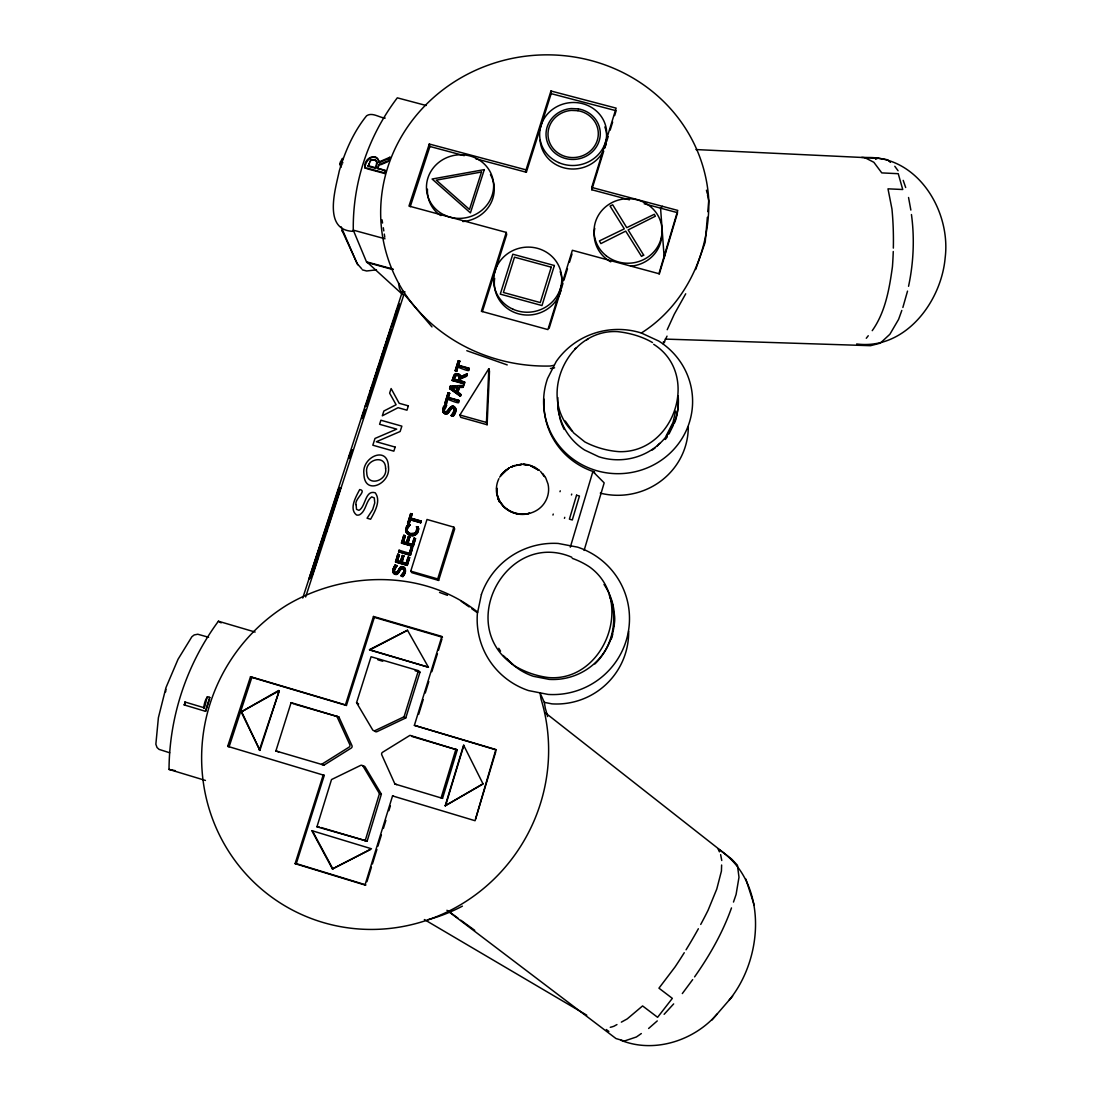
<?xml version="1.0" encoding="UTF-8"?>
<svg xmlns="http://www.w3.org/2000/svg" width="1101" height="1101" viewBox="0 0 1101 1101"><rect width="100%" height="100%" fill="white"/><g stroke="black" fill="none" stroke-linecap="round" stroke-linejoin="round"><path stroke-width="1.5" d="M416.907 528.755L415.311 532.967L410.714 533.572M721.623 865.014L721.43 871.042L716.779 889.03L708.094 910.224A166.925 50.756 -56.7 0 1 700.718 924.441M721.761 860.5L720.632 854.637M487.124 424.738L486.449 422.454L488.816 368.684L459.888 415.008L460.7 417.334L487.124 424.738L489.477 371.243L488.816 368.684M329.928 520.25L329.213 522.08L329.818 520.222M363.192 415.683C358.513 427.436 368.931 397.86 363.812 414.719C359.229 424.257 365.986 404.48 363.647 413.37M364.761 409.792L362.463 416.701L363.564 412.958L362.917 415.256L363.289 414.444M384.153 351.109L384.786 349.32L383.038 354.99L384.937 347.723L383.671 350.944M455.828 409.737L455.869 411.072A10.9 10.515 -18 0 1 454.63 414.416L453.254 416.288L451.245 415.724L454.355 410.109M378.634 366.633L379.749 365.78L378.634 366.633L384.841 348.604L382.721 352.747M405.374 570.304L405.306 571.281A10.611 10.336 -33.6 0 1 404.081 574.584L402.746 576.429L400.792 575.864L403.695 571.997M351.536 452.346L351.013 452.552M707.819 211.681L708.7 200.85L707.489 194.794M707.365 217.269L705.204 242.192L695.653 269.525M663.27 343.939L667.027 336.135M371.67 388.722L370.087 393.979L370.693 390.002M370.06 393.869L370.652 391.557M322.744 541.554L323.322 539.848M323.02 541.444L323.556 539.958M323.02 541.018L323.433 540.371M329.447 521.668L329.571 521.516M444.309 410.123C450.515 400.379 440.648 405.374 443.111 411.994M394.254 570.524L397.076 565.68L395.094 564.951L392.754 569.685L393.429 573.057M559.982 491.707L560.258 490.826M571.46 494.955L571.722 494.074M459.31 377.382L458.539 380.272L453.997 379.005L455.594 375.4L458.03 375.303M335.819 501.836L335.998 501.175L335.943 501.877M907.527 291.104L902.861 307.496M908.545 286.301C913.569 262.836 914.683 238.339 911.449 214.544M316.496 561.689L316.62 560.505L316.152 562.308M316.317 561.868L316.868 560.175M405.829 529.264L407.549 525.356M665.788 250.698L664.178 257.662L660.572 208.144L662.554 206.341M675.615 411.155L673.014 422.44L666.188 435.817M443.152 408.554L442.891 411.21M366.922 403.558L370.005 394.089L367.417 403.723M368.161 398.672C371.808 392.451 359.862 419.123 368.642 398.837M363.468 413.026L363.399 415.421L365.243 409.957M370.514 390.538L369.606 393.814M659.265 274.135L677.555 212.686L644.195 203.768M584.108 550.431L604.174 482.857L592.889 471.531L570.304 547.197M475.563 819.075L495.808 751.598M576.58 495.216L579.456 496.028L572.3 519.975L569.41 519.149L576.566 495.147M384.153 350.338C385.199 346.32 380.175 361.348 382.446 353.834M365.092 841.026L379.46 793.601L363.055 766.186A2.009 1.968 -59.1 0 0 360.536 765.443L331.511 779.563L316.95 826.796L367.142 841.164L381.373 794.138L365.105 766.943A1.996 1.941 -59.3 0 0 362.835 766.117M445.203 805.781L463.604 745.129L483.078 783.981L445.203 805.781L482.871 783.857M445.478 805.877L463.851 745.308M455.965 749.024L441.116 797.867L442.533 798.376L457.259 749.919L409.971 735.344L382.57 752.272A2.009 1.968 -58.4 0 0 381.772 754.832L394.915 784.008L396.718 784.614M341.049 167.352L339.796 164.173L340.457 161.998L342.92 162.769M362.958 415.394L362.573 416.921L363.647 414.169M382.666 354.811L382.212 356.463L383.74 352.568M629.455 199.831L591.801 189.757L591.719 187.418L616.133 108.132L550.954 90.998L526.044 169.871L526.347 172.265L475.687 158.723M549.151 328.277L560.946 289.948M562.955 283.452L561.441 288.352L561.249 286.329M563.96 280.191L567.483 268.754M569.492 262.231L571.997 254.056M591.801 189.757L603.692 151.14M604.683 147.933L606.169 143.102A33.388 31.337 -5.5 0 1 604.793 147.878M606.665 141.478L608.165 136.634M610.147 130.152L612.638 122.06M614.633 115.591L616.133 110.733L551.174 93.654L550.954 90.998M371.161 389.933L373.872 383.093L370.748 392.851L372.826 384.538L370.404 390.635M370.748 392.851L373.308 384.703L371.711 388.502M404.067 716.779L418.394 670.66L371.065 656.746L356.559 702.686L372.62 729.825A1.996 1.954 -54.9 0 0 375.124 730.569L404.067 716.779L405.774 717.935L419.976 672.174L418.394 670.66M295.096 863.652L296.293 863.638L324.272 775.365L323.199 775.049L295.096 863.652L364.995 885.025L392.548 795.913L393.374 796.147M496.303 749.946L414.375 725.353L441.859 636.433L373.473 616.477L345.439 704.874L346.43 705.452L374.354 617.358L373.473 616.477M366.936 881.695L371.422 867.175M372.427 863.941L376.914 849.422M377.904 846.187L381.4 834.888M383.396 828.434L385.887 820.355M388.887 810.68L390.387 805.836M418.655 714.356L423.224 699.589M425.247 693.038L428.798 681.547M431.84 671.706L437.427 653.664M438.432 650.374L441.983 638.897M438.638 580.42L437.703 578.933L453.832 527.145L427.009 519.466L410.756 571.144L411.843 572.671L438.638 580.42L454.685 528.907L453.832 527.145M275.883 750.965L291.104 702.644L338.915 716.999L351.948 745.57A1.996 1.941 -56.3 0 1 351.164 748.102L324.024 765.112L275.883 750.965L278.636 751.845M408.182 532.333L407.521 531.425A3.675 3.578 -28.5 0 1 407.053 529.113A5.808 5.656 -28.4 0 1 408.251 526.374L410.054 524.695L408.223 524.172L406.31 526.884L405.636 530.214L406.365 532.554M407.673 531.659A3.661 3.564 -28.5 0 1 407.205 529.361L410.054 524.695M402.402 555.496L400.475 561.593L402.402 555.496L403.778 555.895L402.003 562.212L404.893 563.051M408.375 536.586L406.462 542.655L408.375 536.586L409.751 536.985L407.989 543.288L412.297 544.527L414.072 538.224L412.297 544.527M458.649 380.629L459.282 376.817M402.003 562.212L403.778 555.895M409.751 536.985L407.838 543.054L412.159 544.293M526.044 169.871L429.294 144.025L408.966 206.066L506.281 232.407L481.371 311.294L547.926 329.598L572.355 250.285L658.935 273.709L677.776 210.415L591.719 187.418M460.452 375.991L458.966 373.913L455.429 373.611L453.873 375.18L452.25 380.547L464.278 383.891L464.76 382.336L459.874 380.643L460.562 378.455L466.576 375.868L467.209 373.845L460.576 376.79L467.209 373.845M457.837 387.291L456.53 391.419L451.272 387.703L457.837 387.291L456.654 391.763L451.272 387.703M459.984 381.001L460.562 378.455M482.362 311.597L506.666 234.596L506.281 232.407M526.347 172.265L551.174 93.654M457.755 392.273L459.351 387.194L463.081 386.988L463.604 385.322L450.213 386.231L449.69 388.667L460.369 396.291C463.053 393.016 452.869 390.249 460.865 394.709M457.878 392.617L459.351 387.194M451.162 415.27L453.254 416.288M451.245 415.724L453.777 412.82L454.245 409.022M405.292 569.437L405.457 571.502A10.597 10.336 -33.7 0 1 404.232 574.791L402.897 576.635C398.218 576.25 406.214 572.713 403.861 569.602M416.866 527.93C414.76 524.943 420.307 527.558 418.421 530.242C418.229 534.907 412.586 537.357 408.884 534.687M400.626 561.813L397.447 560.891L399.374 554.808L397.833 554.188L395.576 562.033L407.219 565.405L409.627 557.767L408.099 557.147L406.186 563.244L401.851 561.992M409.366 553.156L411.182 547.376L412.558 547.775L410.398 555.317L398.603 551.739L399.099 550.197L409.503 553.376L411.182 547.376M406.338 563.464L408.099 557.147M458.36 401.92L458.856 400.365L448.231 397.392L449.566 393.195L448.135 392.796L444.983 402.76L446.538 403.489C444.543 390.731 473.884 410.205 447.859 399.291M460.369 396.291L460.741 394.364M464.278 383.891L464.65 381.978L459.874 380.643M468.517 369.73L468.998 368.174L458.415 365.229L459.736 361.059L458.319 360.674L455.181 370.569L456.722 371.326C454.754 358.609 483.972 377.96 458.03 367.156M407.219 565.405L409.476 557.546M410.398 555.317L412.558 547.775M415.449 538.609L413.192 546.454L415.449 538.609L414.072 538.224M420.995 521.007L420.651 522.782L420.995 521.007L410.756 518.076L412.063 513.974L410.687 513.575L407.604 523.319L409.132 523.966L410.274 519.603L409.132 523.966M458.484 402.264L458.856 400.365M459.475 387.552L463.191 387.332L463.604 385.322M460.672 378.813L466.686 376.225L467.319 374.216M468.627 370.101L468.998 368.174M445.107 403.104L448.135 392.796M449.69 388.667L450.213 386.231M452.25 380.547L453.997 375.537M455.291 370.927L458.319 360.674M413.192 546.454L401.562 543.11L403.819 535.279L405.347 535.898L403.434 541.967L406.613 542.889M396.057 560.505L397.833 554.188M398.768 551.959L399.099 550.197M401.562 543.11L403.819 535.279M408.265 521.943L410.687 513.575M446.538 403.489L447.735 398.947M456.722 371.326L457.92 366.784M458.979 400.695L448.355 397.736L449.566 393.195M467.595 368.119L458.525 365.601L459.736 361.059M397.447 560.891L399.209 554.574M403.434 541.967L405.196 535.664M421.132 521.255L410.907 518.323L412.063 513.974M445.162 404.342C449.772 404.631 441.969 408.223 444.419 411.113M383.258 352.403L381.235 357.77L384.359 348.425M396.47 310.73C393.594 320.198 401.094 299.926 397.736 308.459M379.694 362.078L380.891 361.073L379.694 362.078L385.433 347.888L382.584 356.435L382.928 353.999M382.584 356.435L383.038 354.99M302.747 598.022L402.622 290.857M369.028 397.296L368.037 397.901L370.005 394.089M379.749 365.78L377.244 369.606L380.409 360.908M386.781 342.163L384.277 347.971L388.185 338.145L386.3 341.998L388.171 339.837L388.667 338.31L387.552 337.911L386.988 339.631L390.58 332.419L390.951 329.075L387.552 337.911M399.209 304.248L395.08 315.395L399.691 304.413L396.085 313.978L397.929 308.197M340.223 487.592L312.023 574.392L309.037 578.686L338.626 489.312L340.718 487.757L338.626 489.312M368.532 398.067L370.486 394.254M377.726 369.771L381.717 358.031M384.758 348.136L388.667 338.31M387.469 339.81L390.47 328.91M390.951 329.075L390.511 331.126M399.691 304.413L395.562 315.56L398.397 308.376M379.267 365.615L377.244 369.606M393.47 323.556L392.341 325.401L395.438 315.863L391.309 326.763L392.988 323.391L392.974 325.084L391.791 326.928L394.97 317.652M395.438 315.863L395.424 317.542M333.713 506.955L336.713 497.721L333.204 507.451L333.204 506.763M312.519 574.557L312.601 572.589M313.62 571.171L317.735 558.51M326.034 532.98L327.382 528.797M327.837 527.407L339.796 490.619M340.718 487.757L339.796 488.94M305.651 596.962L404.851 291.627M259.313 750.221L279.241 690.754L259.891 750.4L241.202 711.934L278.704 690.478M410.219 206.727L429.927 146.488L429.294 144.025M324.272 775.365L227.687 746.327L250.519 676.702L345.439 704.874M250.519 676.702L251.854 677.363L229.118 746.739L227.687 746.327M370.679 389.768L373.39 382.914L370.266 392.685M383.974 351.15L382.102 356.256M362.972 415.132L364.569 410.811M375.73 168.343L377.037 163.664L376.487 161.241A3.675 3.441 -15.6 0 0 374.739 159.631L370.72 159.824L368.257 166.334L375.73 168.343L376.762 162.067M366.812 168.687L384.951 173.573L385.79 171.054L377.684 168.26L378.868 164.71L388.832 160.498L389.919 157.237L378.895 162.026L379.129 162.714L390.139 157.925L389.919 157.237M377.918 168.935L378.868 164.71M207.098 696.795C201.125 725.545 203.988 691.125 210.043 697.731M209.589 697.539L205.543 711.329L209.548 699.245M384.951 173.573L385.57 170.38L377.684 168.26M184.954 701.998L184.486 705.025L184.954 701.998L204.002 707.723M378.758 160.856C374.34 152.103 364.225 160.829 365.16 168.247L364.913 167.558C363.11 158.021 377.822 151.291 379.129 162.714M368.257 166.334L369.248 163.375M731.491 907.912C722.751 932.547 709.622 955.558 694.58 976.89M733.486 902.063L736.087 894.48L738.991 877.208L737.422 865.207L731.656 859.11L545.477 712.925L546.702 713.916M362.711 415.517L361.582 418.297L364.087 410.645M383.63 351.659L384.841 348.604M901.815 310.427L898.595 319.373L889.897 334.236L880.305 343.14L870.547 345.686L665.224 339.094M165.893 689.267L165.659 691.868M350.338 454.19L352.444 449.676L351.618 452.236M371.175 390.112L371.202 391.405M365.422 405.98L367.94 399.553M365.904 406.145L368.422 399.718M386.988 339.631L390.58 332.419M390.057 331.112C387.538 336.713 391.309 334.277 390.029 330.961M564.758 517.319L564.455 518.337M553.252 514.057L552.95 515.062M667.22 329.708L674.252 314.28L685.717 293.788M669.036 433.918L673.358 425.179M674.073 423.734L675.119 421.628A60.032 58.119 -1.7 0 0 677.817 398.204M443.579 407.384L444.116 406.338M447.942 411.072C448.685 407.948 452.511 404.232 455.222 407.714M729.027 1000.3C763.846 957.939 768.388 881.474 718.182 849.022L719.407 851.83M395.92 316.028L391.86 325.235L392.988 323.391M382.212 358.21L380.189 360.55M368.037 397.901L368.546 397.131M309.532 578.837L311.776 575.63M692.68 979.615L682.317 993.57M866.281 338.282L868.262 335.736M872.226 330.658C885.383 312.161 889.347 288.847 892.429 266.786A140.281 55.091 -86.5 0 0 893.255 251.51M652.466 342.535C641.855 336.397 629.786 332.997 617.633 331.635C568.171 328.676 537.013 395.452 572.011 431.055M453.13 415.944L454.507 414.086A10.9 10.528 -18 0 0 455.745 410.728M673.661 1003.906L664.123 1014.31M369.991 161.654L370.954 160.512M620.854 1040.252C654.118 1053.726 694.249 1040.651 717.109 1014.021M594.912 663.944C612.83 646.576 618.638 618.556 609.39 595.421M711.962 1020.008L732.647 996.088M500.817 475.715L509.034 467.897M657.407 445.891L659.595 443.373M454.396 374.918L455.539 373.968M657.256 1020.916L648.613 1028.472M641.346 333.011L658.756 341.062A74.51 72.115 -1.7 0 1 683.68 435.666A74.51 72.115 -1.7 0 1 588.306 467.732A74.51 72.115 -1.7 0 1 547.582 378.441L556.156 361.623A74.51 72.115 -1.7 0 1 641.346 333.011C685.813 304.908 709.98 252.074 708.783 200.231A164.31 155.516 -7.3 0 0 496.854 62.289A164.31 155.516 -7.3 0 0 404.095 292.508C436.409 340.732 492.491 367.404 550.073 366.027L554.271 365.312M447.405 411.802L445.561 412.269A1.596 1.541 -18 0 1 444.598 411.54L444.295 410.783M586.737 339.865L588.154 338.778M574.791 348.989L576.456 347.723M641.319 1033.55L636.406 1036.977L624.308 1041.037L615.982 1038.546L446.937 910.266M652.232 449.992L654.957 448.107M509.364 467.856L505.194 470.691L507.919 469.012M241.202 711.934L279.241 690.754M362.367 269.855L366.661 270.984L376.459 269.841M616.945 1024.577L614.014 1026.201A91.892 29.053 -56.9 0 1 610.271 1027.302M621.349 1022.141L627.226 1018.893L642.585 1005.929L657.6 1017.31L672.339 998.359L658.948 988.175L675.023 966.995A166.925 50.756 -56.7 0 0 684.258 952.709M332.433 868.964L371.464 848.775L311.817 830.649L332.433 868.964L370.376 849.559M407.494 630.254L369.399 649.673L428.427 667.22L369.798 650.003L407.494 630.254L428.427 667.22M875.584 159.315L877.786 158.214L887.502 159.755L890.434 162.384M405.774 717.935L377.065 731.615A1.982 1.941 -55.1 0 1 374.588 730.871M380.519 164.792L387.635 161.792M515.24 465.296L510.547 467.264L514.112 465.957M510.754 466.907L521.42 464.223M371.643 160.072L374.973 160.319A3.661 3.441 -15.6 0 1 376.735 161.943M550.404 368.532L554.587 367.817M521.929 464.333L516.562 465.104L521.626 464.553M401.948 566.767C398.397 566.891 398.989 573.015 395.465 572.658A1.555 1.514 -33.8 0 1 394.543 571.928L394.213 571.309M364.995 885.025L365.931 884.929L296.293 863.638M456.254 373.707L457.947 373.79M663.229 342.053L664.729 341.929M450.337 386.589L455.36 386.245M460.369 385.9L463.714 385.68M451.396 388.047L457.947 387.648M856.647 344.007L856.853 344.007C905.105 350.035 941.259 301.963 945.153 257.882C951.154 210.387 916.72 154.58 864.808 157.622A90.172 36.347 -86.2 0 0 861.67 157.429M695.97 149.557L877.786 158.214M522.92 464.443L528.659 465.076M316.95 826.796L319.386 827.057M522.865 464.099L528.604 464.801L534.921 467.264L539.022 470.223M523.925 464.361L526.787 464.87M477.696 612.156C423.83 569.382 345.067 570.607 287.182 604.917A176.573 172.279 -57.9 0 0 219.14 834.338A176.573 172.279 -57.9 0 0 438.652 915.798A176.573 172.279 -57.9 0 0 541.059 699.135L540.013 692.832L544.321 702.355L551.945 703.869A71.882 71.386 -18.9 0 0 628.657 631.341M255.143 632.057L218.397 621.225A248.661 243.486 -61.3 0 0 169.017 769.42L175.362 770.686M394.942 574.103C399.622 575.974 399.388 565.983 403.572 569.024M410.205 535.169C415.242 537.26 419.55 531.728 418.174 527.035M339.796 164.173L342.081 164.723M426.17 105.49L397.31 97.838A231.939 219.925 -4.9 0 0 353.283 230.137L366.702 262.368L392.961 269.566M385.212 118.055C379.336 117.779 372.344 111.875 366.578 115.798C353.586 131.859 345.053 151.374 339.232 171.095C335.805 187.954 322.221 230.522 353.283 231.334M429.927 146.488L464.25 155.668M368.023 165.645L375.496 167.669M364.913 167.558L384.731 172.898M353.283 230.137L385.033 238.793M393.098 269.126L366.839 261.928L402.773 294.683M458.429 361.045L459.846 361.431M455.181 370.569L456.598 370.968M457.135 380.217L454.121 379.363L455.718 375.758L458.154 375.661A2.216 2.133 -15.9 0 1 459.227 376.666M452.126 380.189L464.154 383.547M379.46 793.601L381.373 794.138M448.272 393.14L449.69 393.539M444.983 402.76L446.414 403.159M459.888 415.008L486.449 422.454M592.889 471.531L594.416 471.957L594.471 473.113M410.838 513.823L412.214 514.222M410.274 519.603L420.513 522.535M410.425 519.851L420.651 522.782M407.604 523.319L408.98 523.718M410.205 524.943L408.223 524.172M416.508 526.746L418.325 527.269M403.971 535.513L405.347 535.898M408.526 536.82L409.902 537.219M414.224 538.458L415.586 538.843M403.269 541.747L406.462 542.655M401.411 542.889L413.04 546.234M398.603 551.739L410.246 555.097M397.998 554.409L399.374 554.808M402.553 555.716L403.929 556.115M408.251 557.367L409.627 557.767M397.282 560.684L400.475 561.593M395.424 561.827L407.067 565.185M410.756 571.144L437.703 578.933M295.329 704.379L338.915 716.999M374.354 617.358L442.492 637.259M377.891 659.802L382.749 661.233M415.118 670.757L419.976 672.174M321.038 827.553L367.142 841.164M208.598 637.273L197.781 634.231L194.23 634.919L191.891 636.722L178.045 659.251L165.934 687.698L158.393 717.714L155.86 744.207L157.03 747.524L159.094 749.396L169.692 752.767M414.375 725.353L495.863 749.547L475.068 820.727L392.548 795.913M251.854 677.363L346.43 705.452M411.636 736.349L457.259 749.919M184.005 704.86L205.543 711.329M394.915 784.008L442.533 798.376M169.017 769.42L205.433 780.444M317.749 556.762L324.63 535.609M324.024 765.112L321.63 764.342L349.003 747.194A2.009 1.954 -56.2 0 0 349.801 744.634L336.658 715.843M378.455 366.922L379.239 367.321M389.947 330.52L391.116 330.782M466.796 350.696L507.231 364.926M409.627 533.187C413.315 536.132 418.71 531.989 416.728 527.682M571.777 557.23C507.891 529.65 455.25 623.455 512.612 664.398M439.519 592.421L447.46 595.338M530.476 465.751L539.063 470.361L530.572 465.53M444.364 413.329C449.497 416.66 450.089 404.301 454.176 408.925M402.966 566.712L404.356 567.621M403.764 567.194C399.016 564.07 399.099 572.713 395.3 572.437A1.555 1.528 -33.7 0 1 394.378 571.708M403.241 568.763C399.154 567.662 398.645 577.942 393.704 573.401M291.104 702.644L293.719 703.911M864.808 157.622L873.85 162.287L881.777 172.898L898.251 173.697L902.737 189.51L887.998 188.835L891.948 208.984A140.281 55.091 -86.5 0 1 893.338 248.11M408.746 532.691L409.778 533.421M407.769 534.026L409.022 534.921M424.367 919.555L586.764 1015.177M218.397 621.225L221.177 622.891M356.559 702.686L358.637 703.952M440.923 215.562L438.556 214.089A33.512 31.599 -11.7 0 1 427.436 189.166M461.236 601.297L469.164 606.899M471.806 608.77L477.091 612.514M540.412 471.324L545.738 477.875L548.023 484.027A25.268 24.621 -13 0 1 544.486 502.923C535.554 516.562 514.277 518.172 503.295 506.171M449.566 388.309L460.246 395.947M443.786 412.916C448.74 418.724 450.942 403.365 454.479 409.875M448.382 911.188L458.085 918.234M460.851 920.243L474.71 930.317M394.433 574.02L393.263 572.85M606.321 1029.545L608.867 1031.458M361.72 268.795L357.054 263.511L341.172 226.847M503.267 506.088L499.427 500.735L497.184 494.597C500.143 508.772 515.997 516.906 529.512 513.245C514.704 518.406 496.29 506.116 496.386 489.752A25.213 24.566 -13.2 0 1 498.904 478.646M408.031 532.1L408.884 532.925M653.691 344.31C701.158 374.354 673.881 453.419 619.023 451.658A85.974 82.547 -6.9 0 1 584.824 441.914L573.621 432.872L565.253 421.009M406.875 533.242L407.92 534.274M894.796 166.292L898.072 170.751M503.157 655.453L514.084 665.541A87.763 86.566 -16.1 0 0 548.408 677.555C604.821 682.303 635.717 599.88 589.434 566.85A80.043 79.231 -25.9 0 0 572.245 558.345M404.205 567.414L404.851 568.185M405.154 295.357L431.977 326.914M443.331 412.352L443.909 413.247M340.457 161.998L342.425 158.406L342.741 159.232M542.532 473.884L544.637 476.416L542.518 473.788M395.094 564.951L393.153 568.983L393.098 572.382M397.048 565.79L394.777 568.075L394.364 571.515M406.228 532.32L407.026 533.476M498.767 648.296L500.528 651.159M455.594 408.375C451.795 401.493 448.85 411.306 445.423 411.939A1.61 1.555 -18 0 1 444.474 411.196M459.805 374.67L460.686 377.148M404.7 567.965L405.209 568.832M312.312 830.691L332.901 868.95M903.205 180.371L905.683 187.514M442.987 411.664L443.455 412.682M241.821 712.182L259.891 750.4M402.223 294.339L399.388 288.187L398.603 283.15M357.742 264.735L341.916 230.219L342.397 231.279M403.682 569.162L404.122 570.882M459.392 377.175L459.103 376.308A2.216 2.133 -15.9 0 0 458.03 375.303M754.268 905.352L745.872 879.052M388.832 160.498L389.066 161.186M455.47 408.031L455.842 409.187M405.058 568.625L405.443 569.644M908.545 197.492L910.857 210.071M706.429 190.198L707.186 193.294M544.321 702.355L545.312 708.315A166.402 162.549 -59.2 0 1 547.582 716.545M405.787 530.448L405.966 531.549M382.061 219.856L382.556 223.021M383.299 227.756L383.795 230.907M384.29 234.059L384.786 237.21M455.718 408.856L455.938 410.081M490.454 174.632A33.512 31.599 -11.7 0 1 462.792 221.535M604.862 126.918A33.388 31.337 -5.5 0 1 606.734 138.189M603.444 150.92A33.388 31.337 -5.5 0 1 567.056 168.522A33.388 31.337 -5.5 0 1 540.082 140.171M560.203 271.63A33.911 32.369 -8.8 0 1 561.937 284.994M561.056 290.003A33.911 32.369 -8.8 0 1 559.363 294.875M558.634 296.43A33.911 32.369 -8.8 0 1 518.158 313.73A33.911 32.369 -8.8 0 1 494.666 278.36M462.392 906.137A166.402 162.549 -59.2 0 1 427.862 919.734M661.687 231.43A33.814 32.108 -2.3 0 1 630.598 266.181M610.738 261.859A33.814 32.108 -2.3 0 1 594.76 228.32M688.29 427.188A70.354 68.303 -1.4 0 1 600.293 493.138M604.009 584.452A61.257 60.734 -17.6 0 1 549.124 679.386L533.352 676.303A61.257 60.734 -17.6 0 1 506.983 658.715M678.133 395.837A60.335 58.394 -1.7 0 1 675.422 419.371L668.596 433.188A60.335 58.394 -1.7 0 1 598.834 456.764L584.617 450.034A60.335 58.394 -1.7 0 1 557.863 397.64M667.344 436.767A60.032 58.119 -1.7 0 1 665.265 439.505M564.207 429.486A60.032 58.119 -1.7 0 1 559.528 416.756M559.17 415.118A60.032 58.119 -1.7 0 1 558.042 405.03M614.207 613.794A60.94 60.431 -17.7 0 1 614.11 626.441M612.693 634.286A60.94 60.431 -17.7 0 1 611.358 638.855M610.023 596.962A60.94 60.431 -17.7 0 1 613.257 607.546M594.416 471.957A74.125 71.771 -1.7 0 1 544.128 399.209M698.364 928.749A166.925 50.756 -56.7 0 1 686.047 949.819M499.482 501.877A25.378 24.786 -13.7 0 1 498.202 498.891A25.364 24.786 -13.7 0 0 499.51 501.96M500.817 475.77A25.24 24.594 -13.2 0 1 505.208 470.815M499.675 477.187A25.213 24.566 -13.2 0 1 503.721 471.957M356.091 504.726L356.531 509.35L358.967 510.341C365.862 506.625 364.981 489.628 375.248 492.808C381.235 500.79 374.78 511.772 370.597 519.232L367.073 518.213L372.675 509.598L374.753 502.923L374.299 497.927L371.711 496.868C365.711 500.983 366.316 510.685 359.848 514.607A4.376 4.239 -30.6 0 1 356.476 514.951C348.687 508.717 356.132 496.427 359.683 489.573C367.638 490.674 354.04 499.18 356.091 504.726M377.464 372.083L374.037 381.909L377.932 370.473L374.601 380.299L377.464 372.083M376.982 371.918L374.12 380.134L377.45 370.308L373.556 381.73L376.982 371.918M351.673 452.47L349.361 458.429L350.338 454.961C346.072 464.746 352.059 447.928 350.104 454.493L351.673 452.47M385.598 468.255C387.992 481.013 366.853 487.399 366.743 472.618C364.307 459.819 385.543 453.433 385.598 468.255M388.46 466.989C390.896 483.738 364.211 496.166 363.908 473.815C361.513 457.135 388.034 444.763 388.46 466.989M481.412 594.389L477.366 613.67A76.217 75.57 -17.6 0 0 528.48 690.561L548.105 694.428A76.217 75.57 -17.6 0 0 577.585 547.142L558.235 543.454A76.217 75.57 -17.6 0 0 481.412 594.389M551.243 267.171L540.274 302.569L503.405 292.481L514.497 257.18L551.243 267.171M554.367 265.52L541.981 305.555L500.267 294.132L512.818 254.221L554.367 265.52M481.481 172.017L469.48 209.465L436.285 180.151L481.481 172.017M395.149 447.075L393.841 451.162L372.826 445.203L375.001 438.446L396.704 429.129L379.584 424.284L380.891 420.238L401.865 426.142L400.131 431.523L376.349 441.749L395.149 447.075M408.361 405.856L406.971 410.191L398.08 407.687L382.322 415.806L383.864 411.017L396.099 404.741L389.63 393.153L391.116 388.557L399.181 403.283L408.361 405.856M484.289 169.623L470.43 212.892L432.101 179.023L484.289 169.623M317.074 557.065L314.033 566.437L317.074 557.065M323.309 537.907L320.267 547.252L323.309 537.907M329.584 518.599L326.557 527.888L329.584 518.599M643.672 255.157L641.511 256.382L625.712 231.114L600.857 243.596L599.426 240.913L624.295 228.857L610.064 206.08L612.693 204.8L626.758 227.659L654.311 214.296L655.356 216.223L628.134 229.903L643.672 255.157M578.259 108.861L571.199 108.545A27.153 25.488 -5.5 0 0 549.454 146.639A27.153 25.488 -5.5 0 0 595.159 148.635A27.153 25.488 -5.5 0 0 578.259 108.861M577.887 110.692L571.35 110.403A25.158 23.603 -5.5 0 0 551.188 145.704A25.158 23.603 -5.5 0 0 593.535 147.548A25.158 23.603 -5.5 0 0 577.887 110.692M497.046 492.973L496.661 488.087L497.046 492.973M445.107 215.397A33.691 31.75 -11.7 0 0 493.578 183.812A33.691 31.75 -11.7 0 0 441.446 160.485A33.691 31.75 -11.7 0 0 445.107 215.397M558.634 162.563A33.553 31.489 -5.5 0 0 606.61 131.239A33.553 31.489 -5.5 0 0 554.257 108.201A33.553 31.489 -5.5 0 0 558.634 162.563M606.045 255.638A33.993 32.259 -2.3 0 0 661.495 236.632A33.993 32.259 -2.3 0 0 616.615 200.63A33.993 32.259 -2.3 0 0 606.045 255.638M512.832 309.147A34.09 32.521 -8.8 0 0 561.703 276.915A34.09 32.521 -8.8 0 0 508.676 252.941A34.09 32.521 -8.8 0 0 512.832 309.147"/></g></svg>
